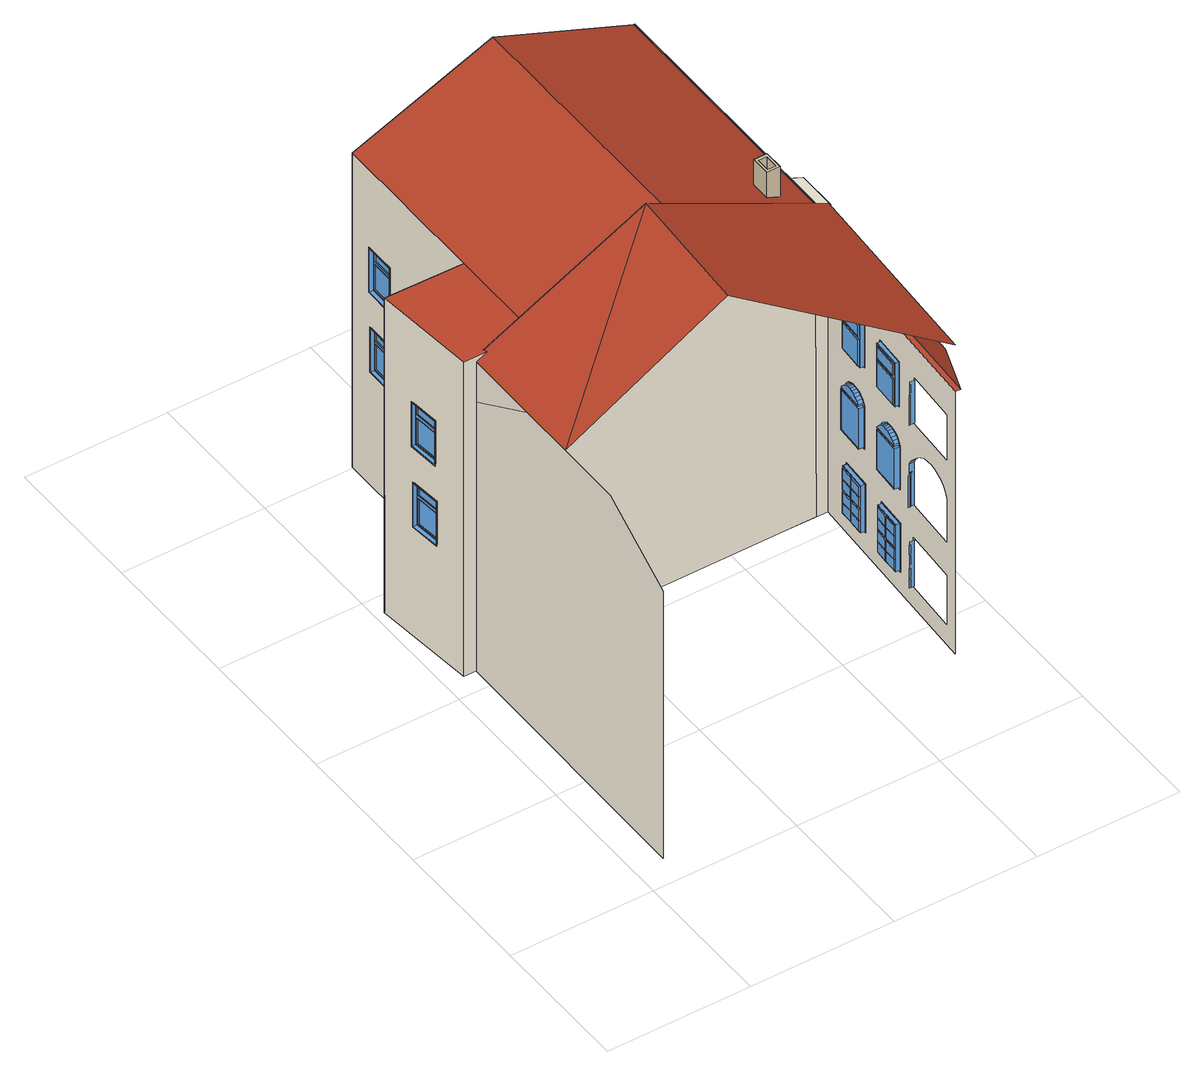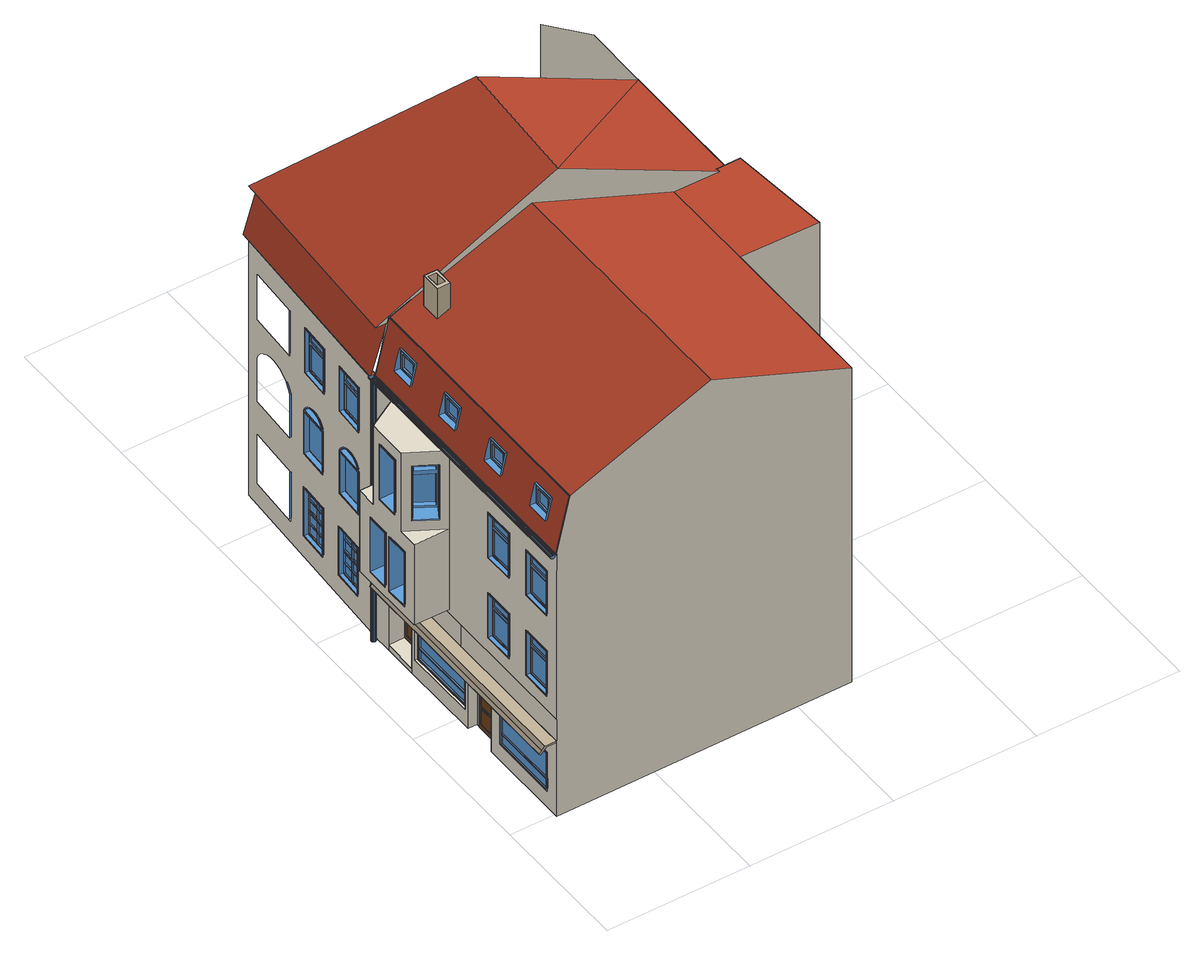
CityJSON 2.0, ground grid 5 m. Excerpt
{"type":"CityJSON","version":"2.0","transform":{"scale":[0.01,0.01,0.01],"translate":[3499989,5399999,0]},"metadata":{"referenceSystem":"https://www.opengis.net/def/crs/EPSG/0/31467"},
"CityObjects":{
"building1":{"type":"Building","geometry":[{"type":"MultiSurface","lod":"3","boundaries":[[[0,1,2,3,4,5,6,7,8,9]],[[2,10,1]],[[3,11,10,2]],[[0,12,13,9]],[[11,3,14]],[[15,16,10,11]],[[17,16,10]],[[14,18,15,11]],[[19,20,21,12,0,1,10,17,22,23,24]],[[20,13,12,21]],[[25,26,27,28]],[[29,30,31,32]],[[33,29,32,34]],[[35,33,34,36]],[[37,35,36,38]],[[39,37,38,40]],[[41,42,43,44]],[[45,46,47,48]],[[49,50,51,52]],[[53,54,55,56]],[[57,58,59,60]],[[61,62,63,64]],[[65,66,67,68]],[[69,70,71,72,73]],[[74,65,68,75]],[[76,74,75,77]],[[78,79,80,81]],[[82,83,84,85]],[[86,87,88,89]],[[90,91,92,93]],[[94,95,96,97]],[[98,99,100,101]],[[102,103,104,105]],[[106,107,108,109]],[[110,111,112,113]],[[114,89,88,115]],[[85,84,116,117]],[[118,93,92,119]],[[120,121,97,96]],[[122,123,124,125]],[[126,110,113,127]],[[87,128,115,88]],[[129,86,89,114]],[[130,82,85,117]],[[83,131,116,84]],[[132,90,93,118]],[[133,94,97,121]],[[91,134,119,92]],[[95,135,120,96]],[[136,137,138,139]],[[140,126,127,141]],[[142,140,141,143]],[[144,145,109,108],[146,147,148,149]],[[150,151,152,153,154,155,156,143,141,127,113,112,157]],[[147,146,149,148]],[[135,133,121,120]],[[128,129,114,115]],[[134,132,118,119]],[[131,130,117,116]],[[158,159,105,104]],[[160,161,101,100]],[[162,163,164,165]],[[166,167,168,169]],[[170,171,172,173]],[[174,175,176,177]],[[178,142,143,156]],[[124,179,180,125],[181,182,171,170],[175,174,183,184],[83,82,130,131],[86,129,128,87],[185,186,163,162],[90,132,134,91],[187,167,166,188],[133,135,95,94]],[[103,189,158,104]],[[190,102,105,159]],[[99,191,160,100]],[[192,98,101,161]],[[138,193,194,139],[192,191,99,98],[190,189,103,102]],[[195,178,156,155]],[[111,196,157,112]],[[107,197,144,108]],[[198,106,109,145]],[[168,199,200,169]],[[201,202,165,164]],[[177,176,203,204]],[[205,206,173,172]],[[123,207,179,124]],[[208,122,125,180]],[[209,195,155,154]],[[163,186,201,164]],[[167,187,199,168]],[[188,166,169,200]],[[185,162,165,202]],[[181,170,173,206]],[[183,174,177,204]],[[171,182,205,172]],[[175,184,203,176]],[[137,210,193,138]],[[211,136,139,194]],[[212,209,154,153]],[[213,214,215,216],[123,122,208,207]],[[217,218,219,220,221,222,223,224,225,226,227,228,229,230,231],[198,197,107,106],[232,233,196,111,110,126,140,142,178,195,209,212,234]],[[234,212,153,152]],[[182,181,206,205]],[[187,188,200,199]],[[184,183,204,203]],[[186,185,202,201]],[[235,236,237,238],[136,211,210,137]],[[189,190,159,158]],[[191,192,161,160]],[[232,234,152,151]],[[233,232,151,150]],[[239,240,22,241]],[[196,233,150,157]],[[197,198,145,144]],[[242,239,241,17,16]],[[207,208,180,179]],[[210,211,194,193]],[[22,240,243,244,20,19,24,23],[245,246,247,248,249,250,251,252],[218,217,231,230,229,228,227,226,225,224,223,222,221,220,219],[253,254,255,256,257,258,259,260,261,262,263,264,265,266,267],[268,269,270,271],[238,237,236,235],[272,273,274,275],[214,213,216,215],[276,277,278,279],[280,281,282,283,284,285,286,287,288,289,290,66,65,74,76]],[[291,292,293,294]],[[295,296,297,298]],[[299,300,301,302]],[[303,304,305,306]],[[307,308,309,310]],[[311,312,313,314]],[[315,298,297,316]],[[302,301,317,318]],[[319,294,293,320]],[[321,322,306,305]],[[323,324,325,326]],[[327,328,329,330]],[[331,332,333,334]],[[335,336,337,338]],[[292,339,320,293]],[[340,291,294,319]],[[341,295,298,315]],[[300,342,317,301]],[[296,343,316,297]],[[344,299,302,318]],[[345,303,306,322]],[[304,346,321,305]],[[347,331,334,348]],[[349,347,348,350]],[[351,349,350,352]],[[353,354,310,309]],[[355,356,314,313]],[[339,340,319,320]],[[346,345,322,321]],[[343,341,315,316]],[[342,344,318,317]],[[357,358,359,360]],[[361,362,326,325],[358,357,360,359]],[[363,364,365,366,367,368,369,352,350,348,334,333,370]],[[371,372,373,374]],[[375,376,377,378]],[[379,380,381,382]],[[383,384,385,386]],[[308,387,353,309]],[[388,307,310,354]],[[312,389,355,313]],[[390,311,314,356]],[[329,391,392,330],[393,394,384,383],[380,379,395,396],[300,299,344,342],[295,341,343,296],[397,398,372,371],[291,340,339,292],[399,376,375,400],[345,346,304,303]],[[401,351,352,369]],[[337,402,403,338],[388,387,308,307],[390,389,312,311]],[[404,401,369,368]],[[405,406,374,373]],[[377,407,408,378]],[[382,381,409,410]],[[411,412,386,385]],[[324,413,361,325]],[[414,323,326,362]],[[332,415,370,333]],[[328,416,391,329]],[[417,327,330,392]],[[397,371,374,406]],[[372,398,405,373]],[[395,379,382,410]],[[400,375,378,408]],[[380,396,409,381]],[[376,399,407,377]],[[393,383,386,412]],[[384,394,411,385]],[[418,335,338,403]],[[336,419,402,337]],[[420,404,368,367]],[[421,420,367,366]],[[276,279,278,277],[328,327,417,416]],[[270,269,268,271],[335,418,419,336]],[[263,262,261,260,259,258,257,256,255,254,253,267,266,265,264],[414,413,324,323],[422,423,415,332,331,347,349,351,401,404,420,421,424]],[[399,400,408,407]],[[394,393,412,411]],[[396,395,410,409]],[[398,397,406,405]],[[389,390,356,355]],[[424,421,366,365]],[[387,388,354,353]],[[422,424,365,364]],[[423,422,364,363]],[[415,423,363,370]],[[413,414,362,361]],[[416,417,392,391]],[[419,418,403,402]]],"semantics":{"surfaces":[{"type":"WallSurface"},{"type":"RoofSurface"},{"type":"GroundSurface"},{"type":"Window"}],"values":[0,0,1,2,1,0,0,1,0,2,3,3,3,3,3,3,3,3,3,3,3,3,3,3,3,3,3,3,3,3,3,3,3,3,3,3,3,3,3,3,3,3,3,3,3,3,3,3,3,3,3,3,3,3,3,3,3,3,3,3,3,3,3,3,3,3,3,3,3,3,3,3,3,3,3,3,3,3,3,3,3,3,3,3,3,3,3,3,3,3,3,3,3,3,3,3,3,3,3,3,3,3,3,3,3,3,1,3,3,1,3,3,0,3,3,3,3,3,3,3,3,3,3,3,3,3,3,3,3,3,3,3,3,3,3,3,3,3,3,3,3,3,3,3,3,3,3,3,3,3,3,3,3,3,3,3,3,3,3,3,3,3,3,3,3,3,3,3,3,3,3,3,3,3,3,3,3,3,3,3,3,3,3,3,3,3,3,3,3,3,3,3,3,3,3,3]}}]},
"building2":{"type":"Building","children":["building2-1","building2-2"],"geometry":[{"type":"MultiSurface","lod":"3","boundaries":[[[425,426,427,428,429,430]],[[429,431,432,430]],[[429,428,433,434,435,431]],[[436,437,438,439]],[[440,441,439,438],[442,443,444,445],[446,447,448,449]],[[450,451,441,440]],[[452,431,435,453]],[[454,455,456,22,23,457,458],[459,460,461,462,463,464],[465,466,467,468],[469,470,471,472],[473,474,475,476],[477,478,479,480]],[[458,457,481,482]],[[24,483,481,457,23]],[[432,484,425,430]],[[484,435,434,485,426,425]],[[427,426,485,486]],[[428,427,486,433]],[[487,488,489,490]],[[488,491,492,489]],[[437,450,440,438]],[[493,494,495,496]],[[494,497,498,495]],[[497,499,500,498]],[[499,493,496,500]],[[500,496,495,498],[501,502,503,504]],[[451,450,437,436,505,482,506,507,19,20,508,509,453,435,484,432,431,452],[497,494,493,499],[510,511,512,513]],[[514,515,516,517]],[[515,518,519,516]],[[520,514,517,521]],[[517,516,522,523]],[[524,525,514,520]],[[526,527,525,524]],[[528,524,520,529]],[[529,520,521,530]],[[525,531,515,514]],[[527,532,531,525]],[[518,533,534,519]],[[532,535,536,531]],[[533,529,530,534]],[[535,537,538,536]],[[537,539,528,538]],[[539,526,524,528]],[[449,448,540,541]],[[448,447,542,540]],[[541,540,542,543]],[[446,449,541,543]],[[447,446,543,542]],[[445,444,544,545]],[[444,443,546,544]],[[521,517,523,547]],[[534,530,548,549]],[[516,519,550,522]],[[519,534,549,550]],[[547,523,551,552]],[[548,547,552,553]],[[549,548,553,554]],[[550,549,554,555]],[[522,550,555,556]],[[523,522,556,551]],[[552,551,557,558,559]],[[553,552,559,560,561]],[[554,553,561,562,563]],[[555,554,563,564,565]],[[556,555,565,566,567]],[[551,556,567,568,569,557]],[[559,560,561,562,563,564,565,566,567,568,569,557,558]],[[570,571,572,573],[448,449,446,447],[443,444,445,442],[532,527,526,539,537,535],[569,568,567,566,565,564,563,562,561,560,559,558,557]],[[531,536,518,515]],[[536,538,533,518]],[[530,521,547,548]],[[538,528,529,533]],[[443,442,574,546]],[[544,546,574,545]],[[442,445,545,574]],[[527,526,539,537,535,532]],[[510,513,512,511],[575,576,577,578],[579,580,581,582]],[[577,576,583,584]],[[581,580,585,586]],[[576,575,587,583]],[[579,582,588,589]],[[575,578,590,587]],[[582,581,586,588]],[[588,586,585,589]],[[580,579,589,585]],[[584,583,587,590]],[[578,577,584,590]],[[502,501,504,503],[591,592,593,594],[595,596,597,598]],[[593,592,599,600]],[[597,596,601,602]],[[592,591,603,599]],[[595,598,604,605]],[[591,594,606,603]],[[598,597,602,604]],[[604,602,601,605]],[[596,595,605,601]],[[600,599,603,606]],[[594,593,600,606]],[[607,608,609,610]],[[611,612,613,614]],[[615,616,609,608]],[[616,617,610,609]],[[618,615,608,607]],[[619,620,612,611]],[[621,622,623,624]],[[480,479,478,477],[625,626,622,621]],[[627,628,614,613]],[[628,619,611,614]],[[622,626,629,623]],[[626,625,630,629]],[[625,621,624,630]],[[624,623,629,630],[620,619,628,627],[615,618,617,616]],[[617,618,607,610]],[[620,627,613,612]],[[631,632,633,634]],[[635,636,637,638]],[[639,640,633,632]],[[640,641,634,633]],[[642,639,632,631]],[[643,644,636,635]],[[645,646,647,648]],[[468,467,466,465],[649,650,646,645]],[[651,652,638,637]],[[652,643,635,638]],[[646,650,653,647]],[[650,649,654,653]],[[649,645,648,654]],[[648,647,653,654],[644,643,652,651],[639,642,641,640]],[[641,642,631,634]],[[644,651,637,636]],[[655,656,657,658]],[[659,660,661,662]],[[663,664,657,656]],[[664,665,658,657]],[[666,663,656,655]],[[667,668,660,659]],[[669,670,671,672]],[[476,475,474,473],[673,674,670,669]],[[675,676,662,661]],[[676,667,659,662]],[[670,674,677,671]],[[674,673,678,677]],[[673,669,672,678]],[[672,671,677,678],[668,667,676,675],[663,666,665,664]],[[665,666,655,658]],[[668,675,661,660]],[[679,680,681,682]],[[683,684,685,686]],[[687,688,681,680]],[[688,689,682,681]],[[690,687,680,679]],[[691,692,684,683]],[[693,694,695,696]],[[470,469,472,471],[697,698,694,693]],[[699,700,686,685]],[[700,691,683,686]],[[694,698,701,695]],[[698,697,702,701]],[[697,693,696,702]],[[696,695,701,702],[692,691,700,699],[687,690,689,688]],[[689,690,679,682]],[[692,699,685,684]],[[434,433,486,485],[491,488,487,703],[704,705,706,707],[708,709,710,711,712,713],[714,715,716,717,718,719,720,721,722,723,724,725,726,727,728,727]],[[703,487,490,729]],[[704,707,730,731]],[[707,706,732,730]],[[706,705,733,732]],[[705,704,731,733]],[[489,492,729,490]],[[491,703,729,492]],[[733,731,730,732]],[[709,710,711,712,713,708]],[[710,709,734,735]],[[709,708,736,734]],[[708,713,737,736]],[[713,712,738,737]],[[712,711,739,738]],[[711,710,735,739]],[[735,734,740,741]],[[739,735,741,742]],[[738,739,742,743]],[[737,738,743,744]],[[736,737,744,745]],[[734,736,745,740]],[[741,740,746,747]],[[742,741,747,748]],[[743,742,748,749]],[[744,743,749,750]],[[745,744,750,751]],[[740,745,751,746]],[[747,746,752,753]],[[748,747,753,754]],[[749,748,754,755]],[[750,749,755,756]],[[751,750,756,757]],[[746,751,757,752]],[[753,752,758,759]],[[754,753,759,760]],[[755,754,760,761]],[[756,755,761,762]],[[757,756,762,763]],[[752,757,763,758]],[[759,758,727,726,725]],[[760,759,725,724,723]],[[761,760,723,722,721]],[[762,761,721,720,719]],[[763,762,719,718,717]],[[758,763,717,716,715,714,727]],[[725,724,723,722,721,720,719,718,717,716,715,714,727,726]],[[460,459,764,765]],[[766,767,768,769,770,765,764,771],[772,773,774,775],[776,777,778,779],[780,781,782,783]],[[464,771,764,459],[784,785,786,787]],[[770,461,460,765],[788,789,790,791]],[[769,461,770]],[[464,766,771]],[[461,769,768,462]],[[464,463,767,766]],[[463,462,768,767]],[[792,793,794,795]],[[796,797,798,799]],[[800,801,794,793]],[[801,802,795,794]],[[803,800,793,792]],[[804,805,797,796]],[[806,807,808,809]],[[773,772,775,774],[810,811,807,806]],[[812,813,799,798]],[[813,804,796,799]],[[807,811,814,808]],[[811,810,815,814]],[[810,806,809,815]],[[809,808,814,815],[805,804,813,812],[800,803,802,801]],[[802,803,792,795]],[[805,812,798,797]],[[816,817,818,819]],[[820,821,822,823]],[[824,825,818,817]],[[825,826,819,818]],[[827,824,817,816]],[[828,829,821,820]],[[830,831,832,833]],[[783,782,781,780],[834,835,831,830]],[[836,837,823,822]],[[837,828,820,823]],[[831,835,838,832]],[[835,834,839,838]],[[834,830,833,839]],[[833,832,838,839],[829,828,837,836],[824,827,826,825]],[[826,827,816,819]],[[829,836,822,821]],[[840,841,842,843]],[[844,845,846,847]],[[848,849,842,841]],[[849,850,843,842]],[[851,848,841,840]],[[852,853,845,844]],[[854,855,856,857]],[[791,790,789,788],[858,859,855,854]],[[860,861,847,846]],[[861,852,844,847]],[[855,859,862,856]],[[859,858,863,862]],[[858,854,857,863]],[[857,856,862,863],[853,852,861,860],[848,851,850,849]],[[850,851,840,843]],[[853,860,846,845]],[[864,865,866,867]],[[868,869,870,871]],[[872,873,866,865]],[[873,874,867,866]],[[875,872,865,864]],[[876,877,869,868]],[[878,879,880,881]],[[785,784,787,786],[882,883,879,878]],[[884,885,871,870]],[[885,876,868,871]],[[879,883,886,880]],[[883,882,887,886]],[[882,878,881,887]],[[881,880,886,887],[877,876,885,884],[872,875,874,873]],[[874,875,864,867]],[[877,884,870,869]],[[888,889,890,891]],[[892,893,894,895]],[[896,897,890,889]],[[897,898,891,890]],[[899,896,889,888]],[[900,901,893,892]],[[902,903,904,905]],[[779,778,777,776],[906,907,903,902]],[[908,909,895,894]],[[909,900,892,895]],[[903,907,910,904]],[[907,906,911,910]],[[906,902,905,911]],[[905,904,910,911],[901,900,909,908],[896,899,898,897]],[[898,899,888,891]],[[901,908,894,893]],[[912,913,914,915],[916,917,918,919],[920,921,922,923],[924,925,926,927],[928,929,930,931]],[[932,933,934,935]],[[936,937,938,939]],[[940,941,934,933]],[[941,942,935,934]],[[943,940,933,932]],[[944,945,937,936]],[[946,947,948,949]],[[919,918,917,916],[950,951,947,946]],[[952,953,939,938]],[[953,944,936,939]],[[947,951,954,948]],[[951,950,955,954]],[[950,946,949,955]],[[949,948,954,955],[945,944,953,952],[940,943,942,941]],[[942,943,932,935]],[[945,952,938,937]],[[956,957,958,959]],[[960,961,962,963]],[[964,965,958,957]],[[965,966,959,958]],[[967,964,957,956]],[[968,969,961,960]],[[970,971,972,973]],[[931,930,929,928],[974,975,971,970]],[[976,977,963,962]],[[977,968,960,963]],[[971,975,978,972]],[[975,974,979,978]],[[974,970,973,979]],[[973,972,978,979],[969,968,977,976],[964,967,966,965]],[[966,967,956,959]],[[969,976,962,961]],[[980,981,982,983]],[[984,985,986,987]],[[988,989,982,981]],[[989,990,983,982]],[[991,988,981,980]],[[992,993,985,984]],[[994,995,996,997]],[[925,924,927,926],[998,999,995,994]],[[1000,1001,987,986]],[[1001,992,984,987]],[[995,999,1002,996]],[[999,998,1003,1002]],[[998,994,997,1003]],[[997,996,1002,1003],[993,992,1001,1000],[988,991,990,989]],[[990,991,980,983]],[[993,1000,986,985]],[[1004,1005,1006,1007]],[[1008,1009,1010,1011]],[[1012,1013,1006,1005]],[[1013,1014,1007,1006]],[[1015,1012,1005,1004]],[[1016,1017,1009,1008]],[[1018,1019,1020,1021]],[[920,923,922,921],[1022,1023,1019,1018]],[[1024,1025,1011,1010]],[[1025,1016,1008,1011]],[[1019,1023,1026,1020]],[[1023,1022,1027,1026]],[[1022,1018,1021,1027]],[[1021,1020,1026,1027],[1017,1016,1025,1024],[1012,1015,1014,1013]],[[1014,1015,1004,1007]],[[1017,1024,1010,1009]],[[1028,454,458,482,505,1029,912,915,1030]],[[1031,9,13,20,19,24,23,22,1032,1033,1034,1035,1036]],[[1037,1038,1039,1040]],[[913,1037,1040,1041,1042,1043,1044,914]],[[1042,1041,1045,1046]],[[1041,1040,1039,1045]],[[1038,1047,1048,1049,1050,1046,1045,1039]],[[1051,1052,1053,1054]],[[1055,1056,1057,1058]],[[1059,1060,1061,1062,1063,1064]],[[1056,1065,1061,1057]],[[1066,1067,1057,1061,1060,1059]],[[1068,1069,1070,1058,1071,1072]],[[1073,1074,1075,1070,1069,1068]],[[1064,1063,1062,1075,1074,1073]],[[1068,1072,1076,1077]],[[1077,1076,1078,1079,1080,1081]],[[1072,1071,1058,1057,1067,1066]],[[1072,1066,1078,1076]],[[1049,1048,1082,1083]],[[1064,1073,1081,1080]],[[1059,1064,1080,1079]],[[1066,1059,1079,1078]],[[1073,1068,1077,1081]],[[1084,1051,1054,1085]],[[1086,1084,1085,1065]],[[1065,1085,1062,1061]],[[1085,1054,1075,1062]],[[1054,1053,1070,1075]],[[1053,1055,1058,1070]],[[1087,1088,1056,1055]],[[1088,1086,1065,1056]],[[1052,1087,1055,1053]],[[1089,1090,1091,1092]],[[1093,1089,1092,1094]],[[1095,1093,1094,1096]],[[1097,1095,1096,1098]],[[1099,1100,1098,1097]],[[1099,1101,1102,1100]],[[1103,1101,1102,1104]],[[1105,1103,1104,1106]],[[1106,1091,1090,1105]],[[1094,1092,1091,1106,1104,1102,1100,1098,1096],[1088,1087,1052,1051,1084,1086],[1107,1108,1109,1110,1111,1112,1113,1114,1115]],[[1087,1052,1051,1084,1086,1088]],[[1116,1050,1049,1083]],[[1048,1047,1117,1082]],[[1117,1116,1083,1082],[1101,1103,1105,1090,1089,1093,1095,1097,1099]],[[1036,1044,1043,1118,1031],[1119,1120,1121,1122],[1123,1124,1125,1126]],[[1127,1128,1129,1130]],[[1131,1132,1133,1134]],[[1135,1136,1129,1128]],[[1136,1137,1130,1129]],[[1138,1135,1128,1127]],[[1139,1140,1132,1131]],[[1141,1142,1143,1144]],[[1124,1123,1126,1125],[1145,1146,1142,1141]],[[1147,1148,1134,1133]],[[1148,1139,1131,1134]],[[1142,1146,1149,1143]],[[1146,1145,1150,1149]],[[1145,1141,1144,1150]],[[1144,1143,1149,1150],[1140,1139,1148,1147],[1135,1138,1137,1136]],[[1137,1138,1127,1130]],[[1140,1147,1133,1132]],[[1151,1152,1153,1154]],[[1155,1156,1157,1158]],[[1159,1160,1153,1152]],[[1160,1161,1154,1153]],[[1162,1159,1152,1151]],[[1163,1164,1156,1155]],[[1165,1166,1167,1168]],[[1121,1120,1119,1122],[1169,1170,1166,1165]],[[1171,1172,1158,1157]],[[1172,1163,1155,1158]],[[1166,1170,1173,1167]],[[1170,1169,1174,1173]],[[1169,1165,1168,1174]],[[1168,1167,1173,1174],[1164,1163,1172,1171],[1159,1162,1161,1160]],[[1161,1162,1151,1154]],[[1164,1171,1157,1156]],[[1037,1042,1046,1050,1116,1117,1047,1038]],[[21,20,508]],[[912,1029,12,0,1118,1043,1042,1046,1050,1116,1117,1047,1038,1037,913]],[[21,12,1029,505,436,439,441,451,452,453,509,508]],[[1032,22,1175,1176]],[[22,456,1177,1175]],[[456,455,1178,1177]],[[455,454,1179,1178]],[[454,1028,1180,1179]],[[1028,1033,1181,1180]],[[1033,1032,1176,1181]],[[1182,1183,1184,1185]],[[1186,1187,1188,1189]],[[1190,1191,1192,1193]],[[1194,1195,1196,1197]],[[1198,1199,1200,1201]],[[1202,1203,1204,1205]],[[1206,1207,1208,1209]],[[1210,1211,1212,1213]],[[1178,1179,1180,1181,1176,1175,1177],[1192,1214,1197,1196,1215,1193],[1208,1216,1213,1212,1217,1209],[1218,1201,1200,1219,1205,1204],[1220,1189,1188,1221,1185,1184]],[[1222,1175,22]],[[1223,1224,1225,1226]],[[1223,1226,1227,1228]],[[1226,1225,1229,1227]],[[1225,1224,1230,1229]],[[1224,1223,1228,1230]],[[1231,1232,1233,1234]],[[1235,1231,1234,1236]],[[1215,1196,1237,1238,1239,1193]],[[1235,1240,1241,1236]],[[1240,1232,1233,1241]],[[1241,1236,1234,1233],[1230,1228,1227,1229]],[[1193,1239,1242,1192]],[[1243,1197,1196,1237]],[[1192,1242,1244,1243,1197,1214]],[[1243,1237,1238,1239,1242,1244],[1240,1235,1231,1232]],[[1245,1246,1247,1248]],[[1245,1248,1249,1250]],[[1248,1247,1251,1249]],[[1247,1246,1252,1251]],[[1246,1245,1250,1252]],[[1253,1254,1255,1256]],[[1257,1253,1256,1258]],[[1218,1204,1259,1260,1261,1201]],[[1257,1262,1263,1258]],[[1262,1254,1255,1263]],[[1263,1258,1256,1255],[1252,1250,1249,1251]],[[1201,1261,1264,1200]],[[1265,1205,1204,1259]],[[1200,1264,1266,1265,1205,1219]],[[1265,1259,1260,1261,1264,1266],[1262,1257,1253,1254]],[[1267,1268,1269,1270]],[[1267,1270,1271,1272]],[[1270,1269,1273,1271]],[[1269,1268,1274,1273]],[[1268,1267,1272,1274]],[[1275,1276,1277,1278]],[[1279,1275,1278,1280]],[[1221,1188,1281,1282,1283,1185]],[[1279,1284,1285,1280]],[[1284,1276,1277,1285]],[[1285,1280,1278,1277],[1274,1272,1271,1273]],[[1185,1283,1286,1184]],[[1287,1189,1188,1281]],[[1184,1286,1288,1287,1189,1220]],[[1287,1281,1282,1283,1286,1288],[1284,1279,1275,1276]],[[1289,1290,1291,1292,1293]],[[1294,1295,1296,1297,1298,1299,1300]],[[1301,1302,1303,1304,1305]],[[1295,1294,1306,1307,1302,1301,1308,1309]],[[1310,1302,1307,1306,1294,1311]],[[1293,1292,1312,1313]],[[1313,1312,1314,1298,1315]],[[1315,1298,1297,1296,1295,1316]],[[1317,1297,1298,1314,1318]],[[1318,1314,1312,1319]],[[1320,1309,1295,1296,1321]],[[1322,1292,1291,1323]],[[1319,1312,1292,1322]],[[1324,1304,1305,1325]],[[1325,1305,1301,1308,1326]],[[1326,1308,1309,1320]],[[1321,1296,1297,1317]],[[1323,1291,1290,1327]],[[1328,1329,1330,1331]],[[1327,1290,1329,1328]],[[1332,1333,1334,1335]],[[1335,1334,1336,1337]],[[1338,1300,1294,1306,1339]],[[1340,1341,1299,1300,1338]],[[1339,1306,1307,1342]],[[1342,1307,1302,1303,1343]],[[1343,1303,1304,1324]],[[1321,1317,1318,1319,1322,1323,1327,1328,1331,1344,1345,1346,1347,1332,1335,1337,1340,1338,1339,1342,1343,1324,1325,1326,1320]],[[1334,1336,1348,1312,1292]],[[1349,1350,1351,1352]],[[1353,1354,1350,1349]],[[1348,1336,1341,1299,1298,1314,1312]],[[1355,1356,1330,1329,1290,1289]],[[1331,1330,1356,1357,1344]],[[1358,1356,1357]],[[1352,1351,1359,1360]],[[1344,1357,1358,1361,1345]],[[1345,1361,1362,1346]],[[1346,1362,1363,1347]],[[1290,1329,1330,1356,1358,1361,1362,1363]],[[1364,1358,1357,1356,1355,1360,1359]],[[1365,1363,1362,1361,1358,1364]],[[1366,1367,1368,1310,1311,1369,1370,1371,1365,1364,1359,1351,1350,1354]],[[1371,1334,1333,1363,1365]],[[1347,1363,1333,1332]],[[1290,1363,1333,1334,1292,1291]],[[1337,1336,1341,1340]],[[1372,1373,1353,1349,1352,1360,1355,1289,1293,1313,1315,1316,1374,1375]],[[1372,1367,1366,1222,1373]],[[1316,1295,1309,1308,1301,1374]],[[1374,1301,1305,1304,1303,1302,1310,1368,1375]],[[1375,1368,1367,1372]],[[1311,1294,1300,1299,1369]],[[1369,1299,1341,1336,1370]],[[1370,1336,1334,1371]],[[1376,1377,1378,1379]],[[1376,1379,1380,1381]],[[1379,1378,1382,1380]],[[1378,1377,1383,1382]],[[1377,1376,1381,1383]],[[1384,1385,1386,1387]],[[1388,1384,1387,1389]],[[1217,1212,1390,1391,1392,1209]],[[1388,1393,1394,1389]],[[1393,1385,1386,1394]],[[1394,1389,1387,1386],[1383,1381,1380,1382]],[[1209,1392,1395,1208]],[[1396,1213,1212,1390]],[[1208,1395,1397,1396,1213,1216]],[[1396,1390,1391,1392,1395,1397],[1393,1388,1384,1385]],[[1036,1035,914,1044]],[[915,914,1035,1034,1030]],[[1028,1030,1034,1033],[1398,1399,1400,1401]]],"semantics":{"surfaces":[{"type":"WallSurface"},{"type":"Door"},{"type":"Window"},{"type":"GroundSurface"},{"type":"RoofSurface"}],"values":[0,0,0,0,0,0,0,0,0,0,0,0,0,0,0,0,0,0,0,0,0,0,0,1,1,1,1,1,1,1,1,1,1,1,1,1,1,1,1,1,1,1,1,1,1,1,1,1,1,1,1,1,1,1,1,1,1,1,1,1,1,1,1,1,1,1,1,1,1,1,1,1,2,2,2,2,2,2,2,2,2,2,2,2,2,2,2,2,2,2,2,2,2,2,2,2,2,2,2,2,2,2,2,2,2,2,2,2,2,2,2,2,2,2,2,2,2,2,2,2,2,2,2,2,2,2,2,2,2,2,2,2,2,2,2,2,2,2,2,2,2,2,2,2,2,2,2,2,2,2,2,2,2,2,2,2,2,2,1,1,1,1,1,1,1,1,1,1,1,1,1,1,1,1,1,1,1,1,1,1,1,1,1,1,1,1,1,1,1,1,1,1,1,1,1,1,1,1,1,1,1,1,1,1,1,0,0,0,0,0,0,0,0,0,2,2,2,2,2,2,2,2,2,2,2,2,2,2,2,2,2,2,2,2,2,2,2,2,2,2,2,2,2,2,2,2,2,2,2,2,2,2,2,2,2,2,2,2,2,2,2,2,2,2,2,2,2,2,2,2,2,2,2,2,2,2,2,2,2,2,2,2,2,2,2,2,2,2,2,2,2,2,2,2,0,2,2,2,2,2,2,2,2,2,2,2,2,2,2,2,2,2,2,2,2,2,2,2,2,2,2,2,2,2,2,2,2,2,2,2,2,2,2,2,2,2,2,2,2,2,2,2,2,2,2,2,2,2,2,2,2,2,2,2,2,2,2,2,2,0,0,0,0,0,0,0,1,1,1,1,1,1,1,1,1,1,1,1,1,1,1,1,1,1,1,1,1,1,1,1,1,1,1,1,1,1,1,1,1,1,1,1,1,1,1,1,0,2,2,2,2,2,2,2,2,2,2,2,2,2,2,2,2,2,2,2,2,2,2,2,2,2,2,2,2,2,2,2,2,3,3,3,3,4,4,4,4,4,4,4,4,4,4,4,4,4,4,4,4,4,2,2,2,2,2,2,2,2,2,2,2,2,2,2,2,2,2,2,2,2,2,2,2,2,2,2,2,2,2,2,2,2,2,2,2,2,2,2,2,2,2,2,2,2,2,2,2,2,2,2,2,2,2,2,2,2,2,2,2,2,2,2,2,2,2,2,2,2,2,2,2,2,2,2,2,2,2,2,2,2,2,2,2,2,2,2,2,2,2,2,2,2,2,2,2,2,2,2,2,2,2,2,2,2,2,2,2,2,2,2,2,2,2,2,2,4,4,4]}}]},
"building2-1":{"type":"BuildingInstallation","attributes":{"function":"1070"},"parents":["building2"],"geometry":[{"type":"MultiSurface","lod":"3","boundaries":[[[1402,1403,507,506]],[[1403,1404,1405,1406,1407,1408,483,507]],[[24,19,507,483]],[[1409,1402,506,482,1410,1411,1412,1413]],[[481,483,507,506,482]],[[1409,1404,1403,1402]],[[1413,1405,1404,1409]],[[1412,1406,1405,1413]],[[1411,1407,1406,1412]],[[1410,1408,1407,1411]],[[481,483,1408,1410,482]]]}]},
"building2-2":{"type":"BuildingInstallation","attributes":{"function":"1030"},"parents":["building2"],"geometry":[{"type":"MultiSurface","lod":"3","boundaries":[[[1401,1414,1415,1398]],[[1400,1416,1414,1401]],[[1417,1401,1400,1418]],[[1398,1415,1419,1399]],[[1418,1399,1398,1417]],[[1399,1419,1416,1400]],[[1416,1419,1415,1414],[1420,1421,1422,1423]],[[1398,1401,1417]],[[1399,1418,1400]]]}]}
},
"vertices":[
[111,1088,0],[111,1088,1035],[109,810,1200],[108,612,1200],[108,594,1200],[106,378,1200],[104,100,1035],[104,100,57],[104,100,0],[111,1074,0],[111,1088,1200],[708,1081,1508],[699,1081,0],[699,1074,0],[681,619,1508],[1339,1072,1200],[1304,1072,1200],[1304,1074,1200],[1297,357,1200],[1339,1074,287],[1339,1074,0],[1338,1074,0],[1339,1074,1019],[1339,1074,376],[1339,1074,292],[1287,576,413],[1287,576,535],[1283,577,535],[1283,577,413],[1293,574,550],[1292,570,552],[1287,570,552],[1287,574,550],[1293,576,546],[1287,577,546],[1293,578,542],[1287,579,542],[1293,579,538],[1287,580,538],[1293,579,410],[1287,580,410],[1293,579,851],[1293,579,882],[1289,579,882],[1289,579,851],[1293,583,724],[1293,583,841],[1289,583,841],[1289,583,724],[1294,582,93],[1294,582,126],[1290,582,126],[1290,582,93],[1294,582,133],[1294,582,167],[1290,582,167],[1290,582,133],[1294,582,223],[1294,582,258],[1290,582,258],[1290,582,223],[1294,582,182],[1294,582,217],[1291,582,217],[1291,582,182],[1310,579,585],[1309,567,600],[1292,567,600],[1293,580,585],[1310,584,722],[1310,584,889],[1294,586,889],[1294,586,844],[1294,586,722],[1311,588,568],[1294,589,568],[1311,588,400],[1294,589,400],[1311,588,85],[1311,588,265],[1295,589,265],[1295,589,85],[1303,675,261],[1303,675,222],[1299,675,222],[1299,675,261],[1303,675,219],[1303,675,180],[1299,675,180],[1299,675,219],[1303,675,170],[1303,675,131],[1299,675,131],[1299,675,170],[1303,675,128],[1303,675,89],[1299,675,89],[1299,675,128],[1303,682,827],[1303,682,727],[1299,682,727],[1299,682,827],[1303,682,883],[1303,682,840],[1299,682,840],[1299,682,883],[1315,670,563],[1315,670,405],[1298,671,405],[1298,671,563],[1315,674,576],[1315,671,571],[1298,672,571],[1299,675,576],[1301,720,219],[1301,720,180],[1301,720,222],[1301,720,261],[1301,720,170],[1301,720,131],[1301,720,89],[1301,720,128],[1315,669,266],[1315,669,84],[1302,670,84],[1302,670,266],[1316,681,585],[1299,682,585],[1305,720,180],[1305,720,219],[1305,720,261],[1305,720,222],[1305,720,170],[1305,720,128],[1305,720,131],[1305,720,89],[1316,675,889],[1316,675,721],[1303,675,721],[1303,675,889],[1317,689,593],[1300,690,593],[1317,699,598],[1300,700,598],[1304,772,405],[1304,772,563],[1299,674,560],[1304,769,560],[1304,769,408],[1299,674,408],[1304,768,576],[1304,761,585],[1303,753,593],[1303,743,598],[1302,733,602],[1301,721,603],[1301,710,602],[1304,770,571],[1304,772,840],[1304,772,883],[1304,772,727],[1304,772,827],[1305,722,170],[1305,722,131],[1301,722,131],[1301,722,170],[1305,722,128],[1305,722,89],[1301,722,89],[1301,722,128],[1305,722,219],[1305,722,180],[1301,722,180],[1301,722,219],[1305,722,261],[1305,722,222],[1301,722,222],[1301,722,261],[1318,709,602],[1308,772,84],[1308,772,266],[1308,767,219],[1308,767,180],[1308,767,261],[1308,767,222],[1308,767,170],[1308,767,131],[1308,767,89],[1308,767,128],[1308,772,840],[1308,772,883],[1308,772,727],[1308,772,827],[1309,779,721],[1309,779,889],[1318,721,603],[1321,770,571],[1321,771,405],[1321,771,563],[1304,767,89],[1304,767,128],[1304,767,131],[1304,767,170],[1304,767,222],[1304,767,261],[1304,767,180],[1304,767,219],[1321,771,84],[1321,771,266],[1319,732,602],[1322,778,721],[1322,778,889],[1319,742,598],[1322,775,270],[1315,665,270],[1315,665,80],[1322,775,80],[1315,666,568],[1315,666,400],[1322,775,400],[1322,775,568],[1321,770,578],[1321,763,588],[1320,754,596],[1320,744,602],[1319,732,605],[1318,721,606],[1318,709,605],[1317,697,602],[1316,687,596],[1316,678,588],[1315,671,578],[1321,760,585],[1321,767,576],[1320,752,593],[1322,781,893],[1315,671,893],[1315,671,718],[1322,781,718],[1316,356,1019],[1297,357,1019],[1358,1073,1019],[1263,359,1200],[1297,357,57],[1297,357,0],[1311,593,270],[1311,593,156],[1311,593,80],[1310,568,80],[1300,404,80],[1300,404,156],[1300,404,270],[1304,480,270],[1329,910,605],[1330,922,606],[1331,934,605],[1331,945,602],[1332,956,596],[1333,965,588],[1333,972,578],[1333,977,568],[1333,977,400],[1327,867,400],[1327,867,568],[1327,872,578],[1328,879,588],[1328,888,596],[1329,899,602],[1327,866,718],[1327,866,893],[1333,976,893],[1333,976,718],[1311,588,718],[1300,404,718],[1300,404,893],[1311,588,893],[1333,972,270],[1333,972,80],[1327,862,80],[1327,862,270],[1300,404,400],[1300,404,568],[1300,413,585],[1301,425,600],[1302,440,612],[1303,458,622],[1304,476,627],[1305,496,630],[1306,515,627],[1308,534,622],[1308,551,612],[1314,872,170],[1314,872,131],[1310,872,131],[1310,872,170],[1314,872,219],[1314,872,180],[1310,872,180],[1310,872,219],[1314,872,261],[1314,872,222],[1310,872,222],[1310,872,261],[1314,872,128],[1314,872,89],[1310,872,89],[1310,872,128],[1314,876,827],[1314,876,727],[1310,877,727],[1310,877,827],[1314,877,883],[1314,877,840],[1310,877,840],[1310,877,883],[1313,917,219],[1313,917,180],[1313,917,222],[1313,917,261],[1313,917,170],[1313,917,131],[1313,917,89],[1313,917,128],[1327,871,563],[1327,871,405],[1310,872,405],[1310,872,563],[1327,866,266],[1327,866,84],[1314,867,84],[1314,867,266],[1327,875,576],[1327,873,571],[1310,874,571],[1310,876,576],[1327,870,889],[1327,870,721],[1314,870,721],[1314,870,889],[1317,917,131],[1317,917,170],[1317,917,219],[1317,917,222],[1317,917,180],[1317,917,261],[1317,917,128],[1317,917,89],[1328,882,585],[1311,883,585],[1328,891,593],[1311,892,593],[1329,900,598],[1312,901,598],[1316,967,727],[1316,967,827],[1316,967,840],[1316,967,883],[1316,970,560],[1310,876,560],[1310,876,408],[1316,970,408],[1316,974,405],[1316,974,563],[1316,970,576],[1315,963,585],[1315,954,593],[1314,945,598],[1314,934,602],[1313,923,603],[1312,912,602],[1316,972,571],[1317,919,170],[1317,919,131],[1313,919,131],[1313,919,170],[1317,919,128],[1317,919,89],[1313,919,89],[1313,919,128],[1317,919,261],[1317,919,222],[1313,919,222],[1313,919,261],[1317,919,219],[1317,919,180],[1313,920,180],[1313,920,219],[1320,967,727],[1320,967,827],[1320,967,840],[1320,967,883],[1320,969,84],[1320,969,266],[1319,964,219],[1319,964,180],[1319,964,261],[1319,964,222],[1319,964,170],[1319,964,131],[1319,964,89],[1319,964,128],[1329,911,602],[1320,973,721],[1320,973,889],[1330,922,603],[1315,964,131],[1315,964,170],[1315,964,89],[1315,964,128],[1315,964,222],[1315,964,261],[1315,964,180],[1315,964,219],[1333,972,405],[1333,972,563],[1333,971,571],[1333,968,84],[1333,968,266],[1333,972,889],[1333,972,721],[1331,933,602],[1331,944,598],[1332,962,585],[1333,968,576],[1332,954,593],
[1293,1138,245],[1293,1138,229],[1293,1237,229],[1293,1237,18],[1294,1259,18],[1294,1259,245],[1340,1259,18],[1340,1259,245],[1282,1237,18],[1282,1138,18],[1339,1138,18],[1341,1669,0],[1341,1669,233],[1310,1669,233],[1310,1669,0],[1309,1550,233],[1309,1550,0],[1310,1569,15],[1310,1569,78],[1310,1652,78],[1310,1652,15],[1310,1652,86],[1310,1569,86],[1310,1569,201],[1310,1652,201],[1340,1550,233],[1340,1550,0],[1340,1259,0],[1339,1138,0],[1342,2007,1019],[1340,1451,1019],[1339,1170,1019],[1340,1515,376],[1342,2007,376],[1339,1170,1007],[1340,1451,1007],[1340,1451,702],[1340,1451,390],[1339,1170,390],[1339,1170,702],[1341,1762,741],[1341,1651,741],[1341,1651,916],[1341,1762,916],[1341,1847,916],[1342,1957,916],[1342,1957,741],[1341,1847,741],[1342,1957,429],[1341,1847,429],[1341,1847,604],[1342,1957,604],[1341,1762,429],[1341,1651,429],[1341,1651,604],[1341,1762,604],[1340,1515,292],[1342,2007,292],[1339,1131,292],[1339,1138,245],[1282,1138,229],[1282,1237,229],[1282,1229,104],[1282,1229,219],[1280,1229,219],[1280,1229,104],[1282,1146,219],[1280,1146,219],[1340,1274,62],[1340,1534,62],[1332,1534,62],[1332,1275,62],[1340,1534,224],[1332,1534,224],[1340,1274,224],[1332,1275,224],[1332,1281,217],[1332,1527,217],[1332,1527,66],[1332,1281,66],[1342,2007,0],[1342,2007,287],[1339,1131,287],[1339,1091,0],[1339,1111,0],[1342,1960,212],[1342,1960,62],[1341,1714,62],[1341,1714,212],[1313,1656,87],[1315,1659,88],[1315,1659,81],[1313,1656,81],[1317,1659,88],[1317,1659,80],[1315,1654,88],[1315,1654,81],[1313,1659,78],[1312,1656,79],[1313,1654,90],[1312,1656,89],[1310,1654,90],[1310,1656,89],[1315,1654,93],[1317,1654,88],[1317,1654,80],[1313,1659,90],[1310,1659,90],[1319,1656,89],[1319,1656,80],[1310,1659,93],[1315,1659,93],[1310,1656,95],[1316,1656,95],[1310,1654,93],[1308,1569,201],[1308,1652,201],[1308,1569,86],[1308,1652,86],[1307,1652,78],[1307,1652,15],[1307,1569,78],[1313,1654,78],[1315,1654,76],[1316,1656,75],[1315,1659,76],[1311,1656,78],[1312,1654,77],[1312,1654,74],[1313,1656,72],[1312,1659,74],[1312,1659,77],[1310,1656,78],[1310,1655,78],[1310,1654,77],[1310,1654,75],[1310,1654,74],[1310,1655,73],[1310,1656,72],[1310,1658,73],[1310,1659,74],[1310,1659,75],[1310,1659,77],[1310,1658,78],[1310,1657,78],[1310,1562,0],[1310,1661,0],[1310,1661,211],[1310,1562,211],[1307,1569,15],[1341,1720,106],[1342,1954,106],[1342,1954,67],[1341,1720,67],[1342,1954,206],[1342,1954,109],[1341,1720,109],[1341,1720,206],[1337,1954,106],[1337,1954,67],[1338,1954,109],[1337,1720,109],[1336,1720,106],[1337,1720,206],[1338,1954,206],[1336,1720,67],[1332,1287,110],[1332,1521,110],[1332,1521,72],[1332,1287,72],[1332,1521,211],[1332,1521,114],[1332,1287,114],[1332,1287,211],[1327,1521,110],[1327,1521,72],[1328,1521,114],[1328,1287,114],[1327,1287,110],[1328,1287,211],[1328,1521,211],[1327,1287,72],[1324,1751,551],[1324,1751,594],[1324,1661,594],[1324,1661,551],[1324,1752,439],[1324,1752,539],[1324,1661,539],[1324,1661,439],[1328,1751,594],[1328,1661,594],[1328,1661,551],[1328,1751,551],[1328,1752,439],[1328,1752,539],[1341,1655,433],[1341,1758,433],[1328,1758,433],[1328,1655,433],[1341,1655,601],[1341,1758,601],[1328,1661,539],[1328,1661,439],[1328,1758,601],[1328,1655,601],[1324,1751,863],[1324,1751,906],[1324,1661,906],[1324,1661,863],[1324,1752,750],[1324,1752,850],[1324,1661,850],[1324,1661,750],[1328,1751,906],[1328,1661,906],[1328,1661,863],[1328,1751,863],[1328,1752,750],[1328,1752,850],[1341,1655,744],[1341,1758,744],[1328,1758,744],[1328,1655,744],[1341,1655,912],[1341,1758,912],[1328,1661,850],[1328,1661,750],[1328,1758,912],[1328,1655,912],[1325,1947,551],[1325,1947,594],[1324,1857,594],[1324,1857,551],[1325,1948,439],[1325,1948,539],[1324,1857,539],[1324,1857,439],[1329,1947,594],[1328,1857,594],[1328,1857,551],[1329,1947,551],[1329,1948,439],[1329,1948,539],[1341,1851,433],[1342,1954,433],[1329,1954,433],[1328,1851,433],[1341,1851,601],[1342,1954,601],[1328,1857,539],[1328,1857,439],[1329,1954,601],[1328,1851,601],[1325,1947,863],[1325,1947,906],[1324,1857,906],[1324,1857,863],[1325,1948,750],[1325,1948,850],[1324,1857,850],[1324,1857,750],[1329,1947,906],[1328,1857,906],[1328,1857,863],[1329,1947,863],[1329,1948,750],[1329,1948,850],[1341,1851,744],[1342,1954,744],[1329,1954,744],[1328,1851,744],[1341,1851,912],[1342,1954,912],[1328,1857,850],[1328,1857,750],[1329,1954,912],[1328,1851,912],[1282,1146,104],[1282,1146,95],[1282,1229,95],[1282,1229,32],[1282,1146,32],[1282,1236,108],[1282,1233,106],[1282,1230,108],[1282,1230,111],[1282,1233,112],[1282,1236,111],[1282,1234,96],[1282,1234,95],[1282,1236,95],[1282,1236,94],[1282,1236,93],[1282,1236,92],[1282,1234,91],[1282,1233,90],[1282,1232,91],[1282,1230,92],[1282,1230,93],[1282,1230,95],[1282,1232,95],[1282,1233,96],[1282,1232,96],[1280,1146,104],[1279,1146,32],[1279,1146,95],[1279,1229,32],[1279,1229,95],[1285,1233,106],[1285,1230,108],[1286,1236,108],[1287,1236,111],[1288,1233,112],[1287,1230,111],[1285,1233,105],[1287,1230,105],[1290,1230,106],[1291,1233,106],[1290,1236,106],[1287,1236,105],[1285,1233,99],[1287,1230,99],[1290,1230,98],[1291,1233,97],[1290,1236,98],[1287,1236,99],[1284,1233,96],[1285,1230,95],[1288,1230,93],[1289,1233,92],[1288,1236,93],[1285,1236,95],[1283,1233,96],[1284,1230,95],[1285,1230,92],[1285,1233,90],[1285,1236,92],[1284,1236,94],[1461,1240,1007],[1462,1381,1007],[1461,1169,702],[1461,1169,390],[1462,1451,390],[1462,1451,702],[1462,1381,702],[1461,1240,702],[1462,1271,959],[1462,1352,959],[1462,1352,745],[1462,1271,745],[1462,1402,425],[1462,1321,425],[1462,1321,638],[1462,1402,638],[1462,1303,426],[1461,1223,426],[1461,1223,640],[1462,1303,640],[1373,1189,956],[1443,1229,956],[1443,1229,742],[1373,1189,742],[1364,1438,740],[1434,1397,740],[1434,1397,953],[1364,1438,953],[1395,1345,894],[1395,1345,947],[1394,1279,947],[1394,1279,894],[1395,1345,757],[1395,1345,878],[1394,1279,878],[1394,1279,757],[1410,1345,947],[1410,1279,947],[1410,1279,894],[1410,1345,894],[1410,1345,757],[1410,1345,878],[1462,1274,749],[1462,1350,749],[1411,1350,749],[1410,1274,749],[1462,1274,955],[1462,1350,955],[1410,1279,878],[1410,1279,757],[1411,1350,955],[1410,1274,955],[1394,1296,575],[1394,1296,628],[1394,1230,628],[1394,1230,575],[1394,1296,438],[1394,1296,560],[1394,1230,560],[1394,1230,438],[1410,1296,628],[1410,1230,628],[1410,1230,575],[1410,1296,575],[1410,1296,438],[1410,1296,560],[1461,1225,430],[1462,1301,430],[1410,1301,430],[1410,1225,430],[1461,1225,636],[1462,1301,636],[1410,1230,560],[1410,1230,438],[1410,1301,636],[1410,1225,636],[1337,1376,889],[1337,1376,941],[1394,1343,941],[1394,1343,889],[1337,1376,752],[1337,1376,873],[1394,1343,873],[1394,1343,752],[1344,1390,941],[1402,1357,941],[1402,1357,889],[1344,1390,889],[1344,1390,752],[1344,1390,873],[1431,1398,744],[1366,1436,744],[1340,1392,744],[1406,1354,744],[1431,1398,949],[1366,1436,949],[1402,1356,873],[1402,1356,752],[1340,1392,949],[1406,1354,949],[1404,1284,891],[1404,1284,944],[1346,1251,944],[1346,1251,891],[1404,1284,754],[1404,1284,876],[1346,1251,876],[1346,1251,754],[1412,1270,944],[1354,1237,944],[1354,1237,891],[1412,1270,891],[1412,1270,754],[1412,1270,876],[1376,1191,746],[1441,1228,746],[1415,1272,746],[1350,1235,746],[1376,1191,952],[1441,1228,952],[1354,1237,876],[1354,1237,754],[1415,1272,952],[1350,1235,952],[1395,1395,574],[1395,1395,626],[1395,1329,626],[1395,1329,574],[1395,1395,437],[1395,1395,558],[1395,1328,558],[1395,1328,437],[1411,1395,626],[1410,1329,626],[1410,1329,574],[1411,1395,574],[1411,1395,437],[1411,1395,558],[1462,1324,429],[1462,1399,429],[1411,1399,429],[1410,1324,429],[1462,1324,634],[1462,1399,634],[1410,1328,558],[1410,1328,437],[1411,1399,634],[1410,1324,634],[310,2005,0],[308,1428,0],[308,1428,1220],[310,2005,1220],[309,1810,742],[310,1920,742],[310,1920,917],[309,1810,917],[309,1548,918],[309,1548,743],[309,1658,743],[309,1658,918],[309,1656,610],[309,1546,610],[309,1546,435],[309,1656,435],[309,1805,436],[310,1915,436],[310,1915,611],[309,1805,611],[326,1820,864],[326,1820,907],[327,1910,907],[327,1910,864],[326,1820,751],[326,1820,851],[327,1911,851],[327,1911,751],[322,1820,907],[323,1910,907],[323,1910,864],[322,1820,864],[322,1820,751],[322,1820,851],[310,1917,745],[309,1814,745],[322,1814,745],[323,1917,745],[310,1917,913],[309,1814,913],[323,1911,851],[323,1911,751],[322,1814,913],[323,1917,913],[326,1814,558],[326,1814,601],[327,1905,601],[327,1905,558],[326,1814,445],[326,1814,545],[327,1905,545],[327,1905,445],[322,1815,601],[323,1905,601],[323,1905,558],[322,1815,558],[322,1814,445],[322,1814,545],[310,1911,439],[309,1808,439],[322,1808,439],[323,1911,439],[310,1911,607],[309,1808,607],[323,1905,545],[323,1905,445],[322,1808,607],[323,1911,607],[326,1556,557],[326,1556,600],[326,1646,600],[326,1646,557],[326,1556,444],[326,1556,544],[326,1647,544],[326,1647,444],[322,1556,600],[322,1646,600],[322,1646,557],[322,1556,557],[322,1556,444],[322,1556,544],[309,1653,438],[309,1550,438],[322,1550,438],[322,1653,438],[309,1653,606],[309,1550,606],[322,1647,544],[322,1647,444],[322,1550,606],[322,1653,606],[326,1558,865],[326,1558,908],[326,1648,908],[326,1648,865],[326,1558,752],[326,1558,852],[326,1649,852],[326,1649,752],[322,1558,908],[322,1648,908],[322,1648,865],[322,1558,865],[322,1558,752],[322,1558,852],[309,1655,746],[309,1551,746],[322,1551,746],[322,1655,746],[309,1655,914],[309,1551,914],[322,1649,852],[322,1649,752],[322,1551,914],[322,1655,914],[1294,2007,1220],[699,2006,0],[802,2006,1421],[67,1074,0],[1303,1074,1170],[1291,1074,1220],[799,1074,1421],[307,1074,1220],[67,1074,1220],[249,1429,0],[248,1396,0],[248,1396,223],[249,1429,223],[141,1431,223],[141,1431,0],[34,1433,0],[34,1433,1220],[140,1398,223],[140,1398,0],[238,1396,0],[238,1396,212],[149,1398,212],[149,1398,0],[162,1406,95],[160,1406,94],[160,1413,94],[162,1412,95],[158,1414,95],[158,1414,97],[162,1417,97],[162,1417,95],[179,1415,98],[173,1415,98],[163,1415,98],[163,1414,97],[173,1413,97],[177,1413,97],[160,1413,98],[180,1417,97],[173,1417,97],[179,1415,94],[173,1415,94],[163,1415,94],[173,1417,95],[180,1417,95],[177,1413,95],[173,1413,95],[163,1414,95],[180,1411,95],[178,1411,94],[180,1411,97],[178,1411,98],[177,1411,97],[177,1411,95],[238,1402,212],[149,1404,212],[162,1406,97],[162,1412,97],[160,1406,98],[158,1406,95],[158,1406,97],[158,1404,79],[156,1404,83],[156,1406,83],[158,1406,79],[160,1404,79],[160,1406,79],[162,1404,79],[162,1406,79],[164,1404,83],[164,1406,83],[164,1404,98],[164,1406,98],[162,1404,100],[162,1406,100],[158,1404,100],[158,1406,100],[156,1404,98],[156,1406,98],[160,1406,85],[161,1406,86],[161,1406,87],[161,1406,88],[160,1406,89],[159,1406,88],[159,1406,87],[159,1406,86],[159,1406,85],[149,1404,0],[238,1402,0],[66,1088,0],[45,1311,728],[45,1311,903],[55,1202,903],[55,1202,728],[46,1305,595],[56,1196,595],[56,1196,420],[46,1305,420],[72,1207,542],[72,1207,585],[63,1297,585],[63,1297,542],[72,1207,430],[72,1207,530],[63,1297,530],[63,1297,430],[68,1207,585],[60,1296,585],[60,1296,542],[68,1207,542],[68,1206,430],[68,1206,530],[46,1301,424],[56,1199,424],[69,1200,424],[59,1303,424],[46,1301,592],[56,1199,592],[60,1296,530],[60,1296,430],[69,1200,592],[59,1303,592],[71,1213,851],[71,1213,894],[63,1303,894],[63,1303,851],[71,1213,738],[71,1213,838],[63,1303,838],[63,1303,738],[67,1213,894],[59,1303,894],[59,1303,851],[67,1213,851],[67,1213,738],[67,1213,838],[46,1308,732],[55,1205,732],[68,1206,732],[58,1309,732],[46,1308,900],[55,1205,900],[59,1303,838],[59,1303,738],[68,1206,900],[58,1309,900],[1342,1074,1020],[1306,1074,1171],[1342,1170,1020],[1343,1451,1020],[1345,2007,1020],[1297,2007,1221],[1294,1074,1221],[1327,1931,1083],[1326,1849,1083],[1329,1849,1083],[1329,1931,1083],[1308,1849,1161],[1308,1931,1162],[1311,1931,1162],[1311,1849,1162],[1326,1697,1083],[1326,1615,1083],[1329,1615,1083],[1329,1697,1083],[1307,1615,1162],[1307,1697,1162],[1310,1697,1162],[1310,1615,1162],[1325,1462,1083],[1325,1380,1083],[1328,1380,1084],[1328,1462,1084],[1306,1380,1162],[1306,1462,1162],[1309,1462,1163],[1309,1380,1163],[1324,1231,1084],[1324,1149,1084],[1327,1149,1084],[1327,1231,1084],[1305,1149,1162],[1306,1231,1162],[1308,1231,1163],[1308,1149,1163],[1319,1615,1123],[1319,1697,1123],[1317,1149,1124],[1318,1231,1124],[1319,1462,1123],[1318,1380,1123],[1320,1849,1123],[1320,1931,1123],[1342,1074,1019],[1303,1683,1149],[1303,1630,1149],[1303,1630,1095],[1303,1683,1095],[1309,1683,1095],[1309,1683,1149],[1309,1630,1095],[1309,1630,1149],[1303,1619,1086],[1303,1693,1086],[1309,1693,1086],[1309,1619,1086],[1303,1619,1159],[1309,1619,1159],[1303,1697,1162],[1303,1697,1122],[1303,1697,1083],[1303,1693,1159],[1309,1693,1159],[1303,1615,1083],[1303,1615,1162],[1303,1615,1122],[1302,1448,1150],[1302,1395,1150],[1302,1395,1096],[1302,1448,1096],[1308,1448,1096],[1308,1448,1150],[1308,1395,1096],[1308,1395,1150],[1302,1384,1087],[1302,1458,1087],[1308,1458,1087],[1308,1384,1087],[1302,1384,1160],[1308,1384,1160],[1302,1462,1163],[1302,1462,1123],[1302,1462,1084],[1302,1458,1160],[1308,1458,1160],[1302,1380,1084],[1302,1380,1163],[1302,1380,1123],[1304,1917,1149],[1303,1864,1149],[1303,1864,1095],[1304,1917,1095],[1310,1917,1095],[1310,1917,1149],[1309,1864,1095],[1309,1864,1149],[1303,1853,1086],[1304,1927,1086],[1310,1927,1086],[1309,1853,1086],[1303,1853,1159],[1309,1853,1159],[1304,1931,1162],[1304,1931,1122],[1304,1931,1083],[1304,1927,1159],[1310,1927,1159],[1303,1849,1083],[1303,1849,1162],[1303,1849,1122],[1360,2009,1010],[1357,1086,1010],[1356,1087,1009],[1354,1088,1009],[1357,2009,1009],[1346,1074,1010],[1347,1086,1010],[1348,1087,1010],[1349,1087,1009],[1349,1088,1009],[1349,1073,1009],[1348,1074,1010],[1344,1083,1012],[1344,1077,1012],[1344,1078,1012],[1344,1080,1013],[1344,1082,1012],[1346,1075,1010],[1345,1076,1012],[1345,1084,1012],[1346,1086,1010],[1344,1069,1012],[1346,1069,1010],[1352,1088,1008],[1355,2009,1008],[1350,1088,1009],[1352,2009,1009],[1349,2009,1010],[1349,1087,0],[1350,1088,0],[1352,1088,0],[1346,1086,0],[1348,1087,0],[1354,1088,0],[1356,1087,0],[1344,1080,0],[1344,1082,0],[1345,1084,0],[1357,1086,0],[1359,1084,0],[1359,1084,1010],[1359,1082,1011],[1359,1082,0],[1356,1073,0],[1356,1073,1009],[1354,1073,1009],[1354,1073,0],[1352,1072,1008],[1352,1072,0],[1348,1074,0],[1346,1075,0],[1350,1073,0],[1350,1073,1009],[1345,1076,0],[1344,1078,0],[1360,1080,0],[1359,1078,0],[1359,1076,0],[1357,1075,0],[1352,1080,1008],[1366,2009,1018],[1363,1069,1018],[1362,1069,1016],[1365,2009,1016],[1366,2009,1019],[1363,1069,1019],[1362,2009,1011],[1360,1082,1011],[1360,1080,1011],[1359,1079,1011],[1361,1069,1013],[1364,2009,1013],[1359,1078,1011],[1359,1076,1010],[1357,1075,1010],[1359,1069,1011],[1357,1069,1010],[1342,1069,1019],[1342,1069,1017],[1343,1069,1014],[1349,1069,1009],[1352,1069,1008],[1354,1069,1009],[1345,2009,1017],[1345,2009,1019],[1347,2009,1012],[1346,2009,1014],[1301,1217,1150],[1301,1164,1150],[1301,1164,1096],[1301,1217,1096],[1307,1217,1096],[1307,1217,1150],[1307,1164,1096],[1307,1164,1150],[1301,1154,1087],[1301,1228,1087],[1307,1228,1087],[1307,1154,1087],[1301,1154,1160],[1307,1154,1160],[1301,1232,1163],[1301,1232,1123],[1301,1232,1084],[1301,1228,1160],[1307,1228,1160],[1301,1150,1084],[1301,1150,1163],[1301,1150,1123],[1158,1121,1275],[1158,1190,1275],[1205,1190,1256],[1205,1121,1256],
[1377,2007,287],[1374,1130,287],[1390,1130,270],[1394,1130,266],[1399,1130,270],[1390,1130,280],[1381,1130,292],[1393,2007,270],[1384,2007,292],[1393,2007,280],[1402,2007,270],[1397,2007,266],
[1205,1121,1372],[1158,1121,1372],[1205,1190,1372],[1158,1121,1266],[1158,1190,1266],[1158,1190,1372],[1195,1131,1372],[1168,1131,1372],[1168,1177,1372],[1195,1177,1372]
]}
